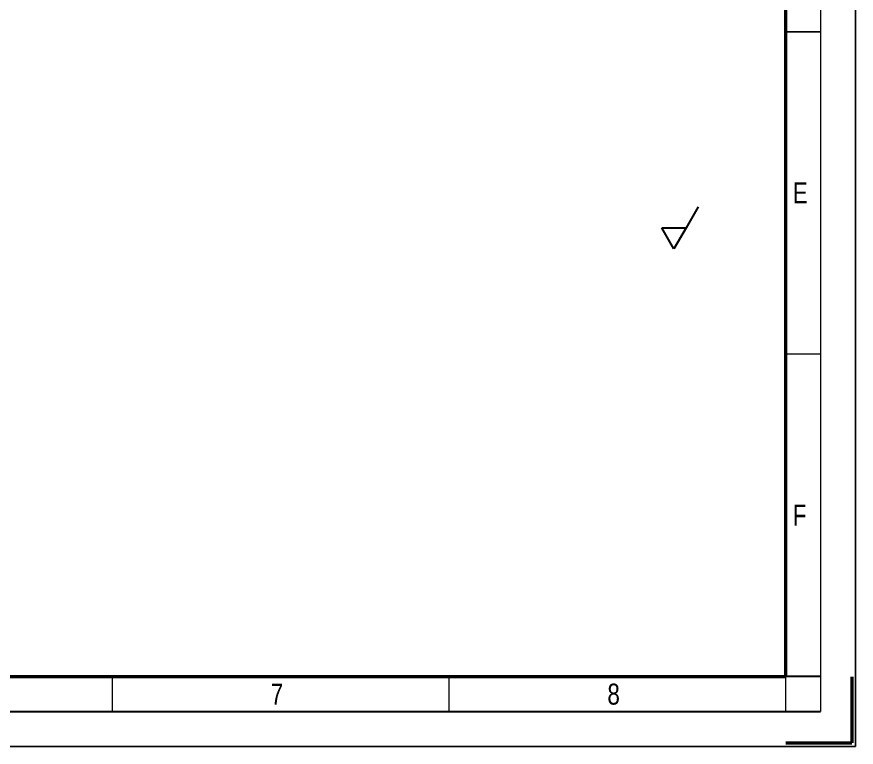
# Model space of a CAD drawing. Header units: millimetres. Extents: x 0 to 420, y 0 to 297.
# Drawn here: x 299.8 to 420.1, y -0.1 to 104.5 of the extents above; entities that cross this region are included whole.
import ezdxf

# ---------------------------------------------------------------- set-up
doc = ezdxf.new("R2010")
doc.units = ezdxf.units.MM
doc.header["$LTSCALE"] = 23.1
doc.layers.get('0').update_dxf_attribs({"linetype": 'CONTINUOUS'})
doc.styles.get("Standard").update_dxf_attribs({"font": 'txt', "width": 0.8})

# ---------------------------------------------------------------- blocks, each defined once
blk = doc.blocks.new('SYMBOL_2_BL2', base_point=(394.85, 74.27))
at = {"color": 7, "linetype": 'CONTINUOUS'}
for p, q in [((397.45, 77.27), (395.71, 74.26)), ((393.98, 71.27), (392.26, 74.26)), ((392.26, 74.26), (395.71, 74.26)), ((395.71, 74.26), (393.98, 71.27))]:
    blk.add_line(p, q, dxfattribs=at)

msp = doc.modelspace()

# ---------------------------------------------------------------- linework, layer by layer
at = {"color": 7, "linetype": 'CONTINUOUS'}
msp.add_line((5, 5), (415, 5), dxfattribs=at)
for points, const_width in [([(420, 0), (420, 297)], 0.199), ([(415, 5), (415, 292)], 0.199), ([(410, 10), (410, 287)], 0.499), ([(415, 102.35), (410, 102.35)], 0.199), ([(415, 56.2), (410, 56.2)], 0.199), ([(24, 10), (410, 10)], 0.499), ([(313.5, 5), (313.5, 10)], 0.199), ([(361.75, 5), (361.75, 10)], 0.199), ([(415, 10.1), (410, 10.1)], 0.199), ([(415, 10), (410, 10)], 0.199), ([(410, 5), (410, 10)], 0.199), ([(419.5, 10), (419.5, 0.5)], 0.5), ([(0, 0), (420, 0)], 0.199), ([(419.5, 0.5), (410, 0.5)], 0.5)]:
    msp.add_lwpolyline(points, dxfattribs=dict(at, const_width=const_width))

# ---------------------------------------------------------------- block references
at = {"color": 2, "linetype": 'CONTINUOUS'}
msp.add_blockref('SYMBOL_2_BL2', (394.8507, 74.2684), dxfattribs=at)

# ---------------------------------------------------------------- texts
at = {"color": 7, "linetype": 'CONTINUOUS', "char_height": 3, "width": 2.4, "attachment_point": 1, "line_spacing_factor": 0.9}
for s, insert in [('E', (411, 80.775)), ('F', (411, 34.625)), ('7', (336.1964, 9)), ('8', (384.4464, 9))]:
    msp.add_mtext(s, dxfattribs=dict(at, insert=insert))

doc.saveas('drawing.dxf')
